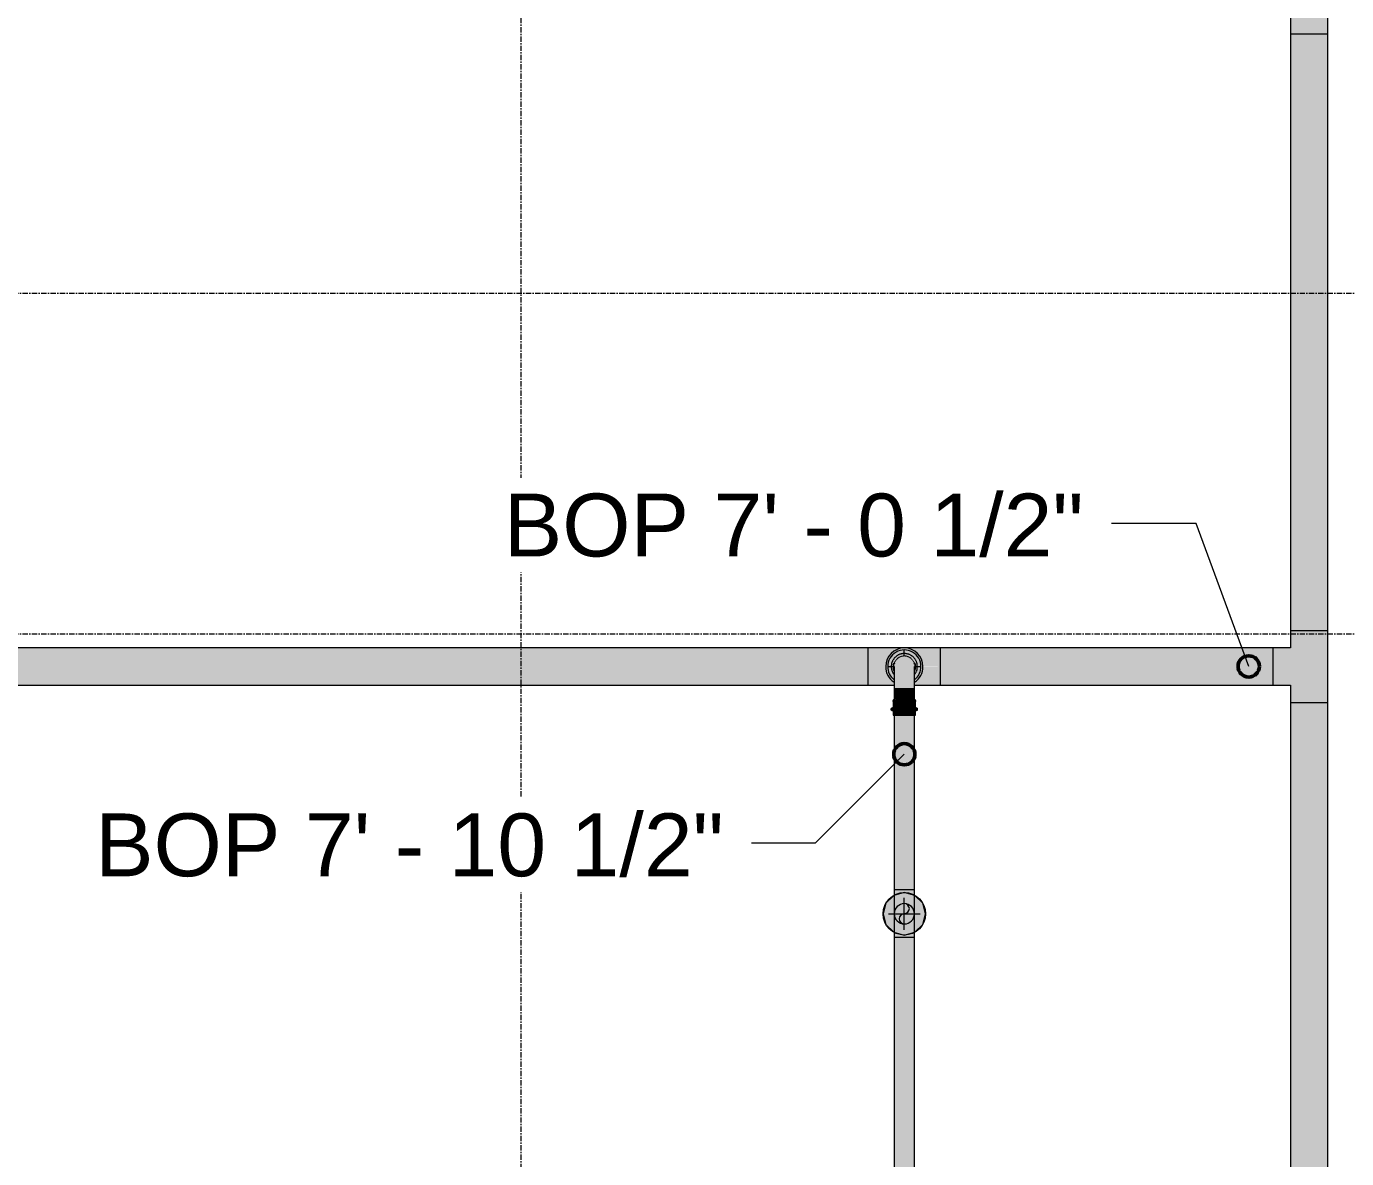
# Model space of a CAD drawing. Header units: inches. Extents: x -3679 to 241, y -496 to 1784.
# Drawn here: x -2487.4 to -2363.5, y 690.7 to 797 of the extents above; entities that cross this region are included whole.
import ezdxf

# ---------------------------------------------------------------- set-up
doc = ezdxf.new("R2010")
doc.units = ezdxf.units.IN
doc.header["$MEASUREMENT"] = 0
doc.linetypes.add('Grid Line', pattern=[0.875, 0.5, -0.125, 0.125, -0.125])
for name, color, linetype, lineweight in [('A-ANNO-NOTE', 250, 'Continuous', 9), ('G-ANNO-DIMS', 251, 'Continuous', 9), ('P-PIPE', 1, 'Continuous', 9), ('P-PIPE-CNTR', 1, 'Continuous', 9), ('S-GRID', 8, 'Continuous', 9)]:
    doc.layers.add(name, color=color, linetype=linetype, lineweight=lineweight)
doc.styles.add('Arial_1', font='arial.ttf', dxfattribs={"height": 5.901198})

# ---------------------------------------------------------------- blocks, each defined once
blk = doc.blocks.new('Transition - Generic - Plumbing-CW-1110282-LOWER PARKING')
at = {"layer": 'P-PIPE'}
blk.add_hatch(color=256, dxfattribs=at).paths.add_polyline_path([(-2403.78, 736.94), (-2403.44, 736.94), (-2403.65, 737.72), (-2404.22, 738.3), (-2405.01, 738.5), (-2405.78, 738.3), (-2406.35, 737.72), (-2406.56, 736.94), (-2406.22, 736.94), (-2406.16, 737.29), (-2406.05, 737.58), (-2405.85, 737.8), (-2405.47, 738.07), (-2405, 738.08), (-2405, 738.17), (-2404.71, 738.13), (-2404.53, 738.07), (-2404.1, 737.76), (-2403.94, 737.53), (-2403.82, 737.24), (-2403.78, 736.94)], flags=0)
h = blk.add_hatch(color=256, dxfattribs=at)
h.paths.add_polyline_path([(-2405.95, 735.76), (-2405.95, 736.19), (-2406.06, 736.35), (-2406.18, 736.65), (-2406.22, 736.94), (-2406.56, 736.94), (-2406.35, 736.16), (-2405.95, 735.76)], flags=0)
h.paths.add_polyline_path([(-2404.05, 735.76), (-2403.65, 736.16), (-2403.44, 736.94), (-2403.78, 736.94), (-2403.85, 736.55), (-2403.95, 736.31), (-2404.05, 736.19), (-2404.05, 735.76)], flags=0)
for start_param, end_param in [(6.283183, 9.424776), (3.141591, 4.033626), (5.391151, 6.283183)]:
    blk.add_ellipse((-2405, 736.94), major_axis=(1.56, 0), ratio=1, start_param=start_param, end_param=end_param, dxfattribs=at)
blk = doc.blocks.new('Victaulic-VicPress316-Elbow 90-45deg Style P568_P571 - Standard-1195946-LOWER PARKING')
at = {"layer": 'P-PIPE'}
for points in [[(-2405.95, 736.19), (-2405.95, 736.51), (-2406.01, 736.61), (-2406.02, 736.73), (-2406.02, 737.09), (-2405.98, 737.32), (-2405.89, 737.47), (-2405.62, 737.8), (-2405.4, 737.91), (-2405.17, 737.97), (-2405, 738), (-2405.01, 738.08), (-2405.47, 738.07), (-2405.89, 737.77), (-2406.06, 737.53), (-2406.17, 737.27), (-2406.22, 736.94), (-2406.17, 736.61), (-2406.05, 736.31), (-2405.98, 736.22)], [(-2405.95, 736.51), (-2405.94, 737.11), (-2405.87, 737.32), (-2405.78, 737.47), (-2405.67, 737.6), (-2405.54, 737.71), (-2405.4, 737.8), (-2405.25, 737.85), (-2405.17, 737.88), (-2405, 737.89), (-2405.01, 738), (-2405.28, 737.95), (-2405.51, 737.86), (-2405.63, 737.79), (-2405.89, 737.47), (-2405.93, 737.41), (-2406.01, 737.27), (-2406.02, 737.09), (-2406.03, 737.01), (-2406.01, 736.61), (-2405.95, 736.51)], [(-2405, 734.92), (-2405.01, 737.89), (-2405.17, 737.88), (-2405.32, 737.83), (-2405.49, 737.75), (-2405.61, 737.67), (-2405.73, 737.55), (-2405.82, 737.42), (-2405.91, 737.19), (-2405.94, 737.09), (-2405.95, 736.79), (-2405.94, 734.92), (-2405.01, 734.92)], [(-2404.05, 736.19), (-2403.94, 736.35), (-2403.83, 736.61), (-2403.78, 736.94), (-2403.83, 737.27), (-2403.95, 737.58), (-2404.15, 737.8), (-2404.53, 738.07), (-2404.76, 738.14), (-2405, 738.17), (-2405, 738), (-2404.71, 737.95), (-2404.58, 737.9), (-2404.36, 737.77), (-2404.11, 737.47), (-2404.05, 737.37), (-2403.99, 737.27), (-2403.98, 737.09), (-2403.98, 736.79), (-2404.02, 736.57), (-2404.05, 736.51), (-2404.05, 736.19)], [(-2404.05, 736.51), (-2403.99, 736.61), (-2403.99, 736.71), (-2403.97, 736.87), (-2403.99, 737.27), (-2404.08, 737.42), (-2404.39, 737.8), (-2404.64, 737.93), (-2404.82, 737.98), (-2405, 737.99), (-2405, 737.89), (-2404.77, 737.86), (-2404.61, 737.8), (-2404.51, 737.75), (-2404.35, 737.62), (-2404.27, 737.55), (-2404.14, 737.35), (-2404.09, 737.19), (-2404.06, 737.09), (-2404.05, 736.78), (-2404.05, 736.53)], [(-2404.84, 734.92), (-2404.05, 734.92), (-2404.06, 737.11), (-2404.11, 737.27), (-2404.18, 737.42), (-2404.27, 737.55), (-2404.43, 737.7), (-2404.54, 737.77), (-2404.68, 737.83), (-2404.84, 737.88), (-2405, 737.88), (-2405, 734.92)], [(-2405.25, 733.83), (-2405.2, 733.84), (-2405, 733.87), (-2405.01, 734.92), (-2405.95, 734.92), (-2405.95, 733.84), (-2405.89, 733.87), (-2405.81, 733.84), (-2405.73, 733.84), (-2405.65, 733.85), (-2405.54, 733.87), (-2405.44, 733.85), (-2405.25, 733.83)], [(-2404.18, 733.84), (-2404.17, 733.84), (-2404.1, 733.87), (-2404.05, 733.84), (-2404.06, 734.92), (-2405, 734.92), (-2405, 733.87), (-2404.68, 733.84), (-2404.38, 733.86), (-2404.27, 733.85), (-2404.18, 733.84)], [(-2405, 733.65), (-2405.01, 733.87), (-2405.28, 733.84), (-2405.61, 733.86), (-2405.73, 733.84), (-2405.85, 733.84), (-2405.91, 733.87), (-2406.01, 733.81), (-2406.03, 733.77), (-2406.01, 733.65), (-2405.01, 733.65)], [(-2405, 733.09), (-2405.01, 733.65), (-2406.01, 733.65), (-2406.01, 733.09), (-2405.01, 733.09)], [(-2405, 733.65), (-2403.99, 733.65), (-2403.99, 733.65), (-2403.97, 733.77), (-2404.02, 733.83), (-2404.11, 733.87), (-2404.18, 733.84), (-2404.46, 733.87), (-2404.54, 733.85), (-2404.79, 733.85), (-2405, 733.87), (-2405, 733.77)], [(-2405, 733.09), (-2403.99, 733.09), (-2403.99, 733.65), (-2405, 733.65), (-2405, 733.09)], [(-2405, 732.76), (-2405.01, 733.09), (-2406.01, 733.09), (-2406.22, 732.93), (-2406.16, 732.82), (-2406.01, 732.76), (-2405.01, 732.76)], [(-2405, 732.39), (-2405.01, 732.76), (-2406.01, 732.76), (-2406.01, 732.39), (-2405.01, 732.39)], [(-2405, 732.76), (-2403.95, 732.78), (-2403.83, 732.82), (-2403.78, 732.93), (-2403.83, 732.98), (-2403.99, 733.09), (-2405, 733.09), (-2405, 732.85)], [(-2405, 732.39), (-2403.99, 732.39), (-2403.99, 732.76), (-2405, 732.76)]]:
    blk.add_hatch(color=256, dxfattribs=at).paths.add_polyline_path(points, flags=0)
for p, q in [((-2406.06, 736.94), (-2406.06, 736.94)), ((-2406.06, 736.94), (-2406.06, 736.94)), ((-2405.95, 736.94), (-2405.95, 736.94)), ((-2404.05, 736.94), (-2404.05, 736.94)), ((-2403.94, 736.94), (-2403.94, 736.94)), ((-2403.94, 736.94), (-2403.94, 736.94)), ((-2405.95, 734.92), (-2405.95, 733.82)), ((-2404.05, 733.82), (-2404.05, 734.92)), ((-2406.06, 733.65), (-2406.06, 733.09)), ((-2403.94, 733.09), (-2403.94, 733.65)), ((-2406.06, 732.76), (-2406.06, 732.39)), ((-2403.94, 732.39), (-2403.94, 732.76))]:
    blk.add_line(p, q, dxfattribs=at)
at = {"layer": 'P-PIPE', "flags": 128}
for points in [[(-2405, 738.17), (-2405.05, 738.16), (-2405.1, 738.16), (-2405.15, 738.16), (-2405.19, 738.15), (-2405.24, 738.14), (-2405.29, 738.13), (-2405.34, 738.12), (-2405.38, 738.1), (-2405.43, 738.09), (-2405.48, 738.07), (-2405.52, 738.05), (-2405.57, 738.03), (-2405.61, 738), (-2405.65, 737.98), (-2405.69, 737.95), (-2405.73, 737.92), (-2405.77, 737.89), (-2405.81, 737.86), (-2405.84, 737.83), (-2405.88, 737.79), (-2405.91, 737.76), (-2405.94, 737.72), (-2405.97, 737.68), (-2406, 737.64), (-2406.03, 737.6), (-2406.06, 737.56), (-2406.08, 737.52), (-2406.1, 737.48), (-2406.12, 737.43), (-2406.14, 737.39), (-2406.16, 737.34), (-2406.17, 737.29), (-2406.19, 737.25), (-2406.2, 737.2), (-2406.21, 737.15), (-2406.21, 737.1), (-2406.22, 737.05), (-2406.22, 737), (-2406.22, 736.96), (-2406.22, 736.91), (-2406.22, 736.86), (-2406.22, 736.81), (-2406.21, 736.76), (-2406.2, 736.71), (-2406.19, 736.66), (-2406.18, 736.62), (-2406.17, 736.57), (-2406.15, 736.52), (-2406.13, 736.48), (-2406.11, 736.43), (-2406.09, 736.39), (-2406.07, 736.35), (-2406.04, 736.3), (-2406.02, 736.26), (-2405.99, 736.22), (-2405.96, 736.18)], [(-2404.05, 736.17), (-2404.03, 736.2), (-2404, 736.24), (-2403.97, 736.28), (-2403.94, 736.32), (-2403.92, 736.37), (-2403.9, 736.41), (-2403.88, 736.45), (-2403.86, 736.5), (-2403.84, 736.54), (-2403.83, 736.59), (-2403.81, 736.64), (-2403.8, 736.69), (-2403.79, 736.73), (-2403.79, 736.78), (-2403.78, 736.83), (-2403.78, 736.88), (-2403.78, 736.93), (-2403.78, 736.98), (-2403.78, 737.03), (-2403.78, 737.08), (-2403.79, 737.12), (-2403.8, 737.17), (-2403.81, 737.22), (-2403.82, 737.27), (-2403.83, 737.31), (-2403.85, 737.36), (-2403.87, 737.41), (-2403.89, 737.45), (-2403.91, 737.5), (-2403.93, 737.54), (-2403.96, 737.58), (-2403.98, 737.62), (-2404.01, 737.66), (-2404.04, 737.7), (-2404.07, 737.74), (-2404.1, 737.78), (-2404.14, 737.81), (-2404.17, 737.84), (-2404.21, 737.88), (-2404.25, 737.91), (-2404.29, 737.94), (-2404.33, 737.96), (-2404.37, 737.99), (-2404.41, 738.01), (-2404.46, 738.04), (-2404.5, 738.06), (-2404.54, 738.08), (-2404.59, 738.09), (-2404.64, 738.11), (-2404.68, 738.12), (-2404.73, 738.14), (-2404.78, 738.15), (-2404.83, 738.15), (-2404.88, 738.16), (-2404.92, 738.16), (-2404.97, 738.17), (-2405, 738.17)], [(-2406.06, 736.94), (-2406.06, 736.9), (-2406.06, 736.86), (-2406.05, 736.81), (-2406.05, 736.77), (-2406.04, 736.73), (-2406.03, 736.69), (-2406.02, 736.65), (-2406.01, 736.61), (-2405.99, 736.57), (-2405.98, 736.53), (-2405.96, 736.49), (-2405.95, 736.47)], [(-2405.95, 736.94), (-2405.95, 736.94), (-2405.95, 736.93), (-2405.95, 736.93), (-2405.95, 736.91), (-2405.95, 736.9), (-2405.95, 736.88), (-2405.95, 736.86), (-2405.95, 736.84), (-2405.95, 736.81), (-2405.95, 736.78), (-2405.95, 736.75), (-2405.95, 736.71), (-2405.95, 736.67), (-2405.95, 736.63), (-2405.95, 736.59), (-2405.95, 736.54), (-2405.95, 736.49), (-2405.95, 736.44), (-2405.95, 736.38), (-2405.95, 736.33), (-2405.95, 736.27), (-2405.95, 736.21), (-2405.95, 736.14), (-2405.95, 736.08), (-2405.95, 736.01), (-2405.95, 735.94), (-2405.95, 735.87), (-2405.95, 735.8), (-2405.95, 735.73), (-2405.95, 735.65), (-2405.95, 735.58), (-2405.95, 735.5), (-2405.95, 735.42), (-2405.95, 735.35), (-2405.95, 735.27), (-2405.95, 735.19), (-2405.95, 735.11), (-2405.95, 735.03), (-2405.95, 734.95), (-2405.95, 734.92)], [(-2404.05, 736.48), (-2404.03, 736.52), (-2404.01, 736.56), (-2404, 736.6), (-2403.99, 736.64), (-2403.97, 736.68), (-2403.96, 736.72), (-2403.96, 736.76), (-2403.95, 736.8), (-2403.95, 736.85), (-2403.94, 736.89), (-2403.94, 736.93), (-2403.94, 736.94)], [(-2404.05, 734.92), (-2404.05, 735), (-2404.05, 735.08), (-2404.05, 735.16), (-2404.05, 735.24), (-2404.05, 735.32), (-2404.05, 735.4), (-2404.05, 735.48), (-2404.05, 735.56), (-2404.05, 735.63), (-2404.05, 735.71), (-2404.05, 735.78), (-2404.05, 735.85), (-2404.05, 735.93), (-2404.05, 735.99), (-2404.05, 736.06), (-2404.05, 736.13), (-2404.05, 736.19), (-2404.05, 736.25), (-2404.05, 736.31), (-2404.05, 736.37), (-2404.05, 736.42), (-2404.05, 736.48), (-2404.05, 736.53), (-2404.05, 736.58), (-2404.05, 736.62), (-2404.05, 736.66), (-2404.05, 736.7), (-2404.05, 736.74), (-2404.05, 736.77), (-2404.05, 736.8), (-2404.05, 736.83), (-2404.05, 736.86), (-2404.05, 736.88), (-2404.05, 736.9), (-2404.05, 736.91), (-2404.05, 736.92), (-2404.05, 736.93), (-2404.05, 736.94), (-2404.05, 736.94), (-2404.05, 736.94)], [(-2406.06, 733.65), (-2406.06, 733.66), (-2406.06, 733.67), (-2406.06, 733.68), (-2406.06, 733.69), (-2406.05, 733.7), (-2406.05, 733.71), (-2406.05, 733.73), (-2406.05, 733.74), (-2406.04, 733.75), (-2406.04, 733.76), (-2406.03, 733.77), (-2406.03, 733.78), (-2406.02, 733.79), (-2406.02, 733.79), (-2406.01, 733.8), (-2406.01, 733.81), (-2406, 733.82), (-2405.99, 733.83), (-2405.98, 733.84), (-2405.98, 733.85), (-2405.97, 733.85), (-2405.96, 733.86), (-2405.95, 733.87), (-2405.95, 733.87)], [(-2404.05, 733.87), (-2404.04, 733.86), (-2404.03, 733.85), (-2404.03, 733.85), (-2404.02, 733.84), (-2404.01, 733.83), (-2404, 733.82), (-2404, 733.81), (-2403.99, 733.81), (-2403.98, 733.8), (-2403.98, 733.79), (-2403.97, 733.78), (-2403.97, 733.77), (-2403.96, 733.76), (-2403.96, 733.75), (-2403.96, 733.74), (-2403.95, 733.73), (-2403.95, 733.72), (-2403.95, 733.71), (-2403.94, 733.7), (-2403.94, 733.68), (-2403.94, 733.67), (-2403.94, 733.66), (-2403.94, 733.65), (-2403.94, 733.65)], [(-2406.06, 732.76), (-2406.07, 732.76), (-2406.07, 732.76), (-2406.08, 732.77), (-2406.09, 732.77), (-2406.09, 732.77), (-2406.1, 732.77), (-2406.1, 732.77), (-2406.11, 732.77), (-2406.12, 732.77), (-2406.12, 732.78), (-2406.13, 732.78), (-2406.14, 732.78), (-2406.14, 732.79), (-2406.15, 732.79), (-2406.15, 732.79), (-2406.16, 732.8), (-2406.16, 732.8), (-2406.17, 732.81), (-2406.17, 732.81), (-2406.18, 732.81), (-2406.18, 732.82), (-2406.19, 732.82), (-2406.19, 732.83), (-2406.19, 732.83), (-2406.2, 732.84), (-2406.2, 732.85), (-2406.2, 732.85), (-2406.21, 732.86), (-2406.21, 732.86), (-2406.21, 732.87), (-2406.21, 732.88), (-2406.22, 732.88), (-2406.22, 732.89), (-2406.22, 732.89), (-2406.22, 732.9), (-2406.22, 732.91), (-2406.22, 732.91), (-2406.22, 732.92), (-2406.22, 732.93), (-2406.22, 732.93), (-2406.22, 732.94), (-2406.22, 732.95), (-2406.22, 732.95), (-2406.22, 732.96), (-2406.22, 732.97), (-2406.22, 732.97), (-2406.22, 732.98), (-2406.21, 732.99), (-2406.21, 732.99), (-2406.21, 733), (-2406.21, 733), (-2406.2, 733.01), (-2406.2, 733.01), (-2406.2, 733.02), (-2406.19, 733.03), (-2406.19, 733.03), (-2406.18, 733.04), (-2406.18, 733.04), (-2406.17, 733.05), (-2406.17, 733.05), (-2406.17, 733.05), (-2406.16, 733.06), (-2406.15, 733.06), (-2406.15, 733.07), (-2406.14, 733.07), (-2406.14, 733.07), (-2406.13, 733.08), (-2406.13, 733.08), (-2406.12, 733.08), (-2406.11, 733.08), (-2406.11, 733.09), (-2406.1, 733.09), (-2406.1, 733.09), (-2406.09, 733.09), (-2406.08, 733.09), (-2406.08, 733.09), (-2406.07, 733.09), (-2406.06, 733.09), (-2406.06, 733.09)], [(-2405, 733.09), (-2405.04, 733.09), (-2405.08, 733.09), (-2405.13, 733.09), (-2405.17, 733.09), (-2405.21, 733.09), (-2405.25, 733.09), (-2405.29, 733.09), (-2405.33, 733.09), (-2405.37, 733.09), (-2405.41, 733.09), (-2405.45, 733.09), (-2405.49, 733.09), (-2405.53, 733.09), (-2405.56, 733.09), (-2405.6, 733.09), (-2405.63, 733.09), (-2405.67, 733.09), (-2405.7, 733.09), (-2405.73, 733.09), (-2405.76, 733.09), (-2405.79, 733.09), (-2405.82, 733.09), (-2405.84, 733.09), (-2405.87, 733.09), (-2405.89, 733.09), (-2405.91, 733.09), (-2405.93, 733.09), (-2405.95, 733.09), (-2405.97, 733.09), (-2405.99, 733.09), (-2406, 733.09), (-2406.01, 733.09), (-2406.03, 733.09), (-2406.04, 733.09), (-2406.04, 733.09), (-2406.05, 733.09), (-2406.05, 733.09), (-2406.06, 733.09), (-2406.06, 733.09), (-2406.06, 733.09)], [(-2406.06, 733.09), (-2406.06, 733.09), (-2406.06, 733.09), (-2406.05, 733.09), (-2406.05, 733.09), (-2406.04, 733.09), (-2406.03, 733.09), (-2406.02, 733.09), (-2406.01, 733.09)], [(-2406, 732.76), (-2406.01, 732.76), (-2406.03, 732.76), (-2406.04, 732.76), (-2406.04, 732.76), (-2406.05, 732.76), (-2406.05, 732.76), (-2406.06, 732.76), (-2406.06, 732.76), (-2406.06, 732.76)], [(-2406.06, 732.76), (-2406.06, 732.76), (-2406.06, 732.76), (-2406.05, 732.76), (-2406.05, 732.76), (-2406.04, 732.76), (-2406.03, 732.76), (-2406.02, 732.76), (-2406.01, 732.76), (-2405.99, 732.76), (-2405.98, 732.76), (-2405.96, 732.76), (-2405.94, 732.76), (-2405.92, 732.76), (-2405.9, 732.76), (-2405.87, 732.76), (-2405.85, 732.76), (-2405.82, 732.76), (-2405.8, 732.76), (-2405.77, 732.76), (-2405.74, 732.76), (-2405.71, 732.76), (-2405.67, 732.76), (-2405.64, 732.76), (-2405.61, 732.76), (-2405.57, 732.76), (-2405.54, 732.76), (-2405.5, 732.76), (-2405.46, 732.76), (-2405.42, 732.76), (-2405.38, 732.76), (-2405.34, 732.76), (-2405.3, 732.76), (-2405.26, 732.76), (-2405.22, 732.76), (-2405.18, 732.76), (-2405.14, 732.76), (-2405.1, 732.76), (-2405.05, 732.76), (-2405.01, 732.76), (-2405, 732.76)], [(-2403.94, 733.09), (-2403.94, 733.09), (-2403.94, 733.09), (-2403.95, 733.09), (-2403.95, 733.09), (-2403.96, 733.09), (-2403.97, 733.09), (-2403.98, 733.09), (-2403.99, 733.09), (-2404.01, 733.09), (-2404.02, 733.09), (-2404.04, 733.09), (-2404.06, 733.09), (-2404.08, 733.09), (-2404.1, 733.09), (-2404.13, 733.09), (-2404.15, 733.09), (-2404.18, 733.09), (-2404.2, 733.09), (-2404.23, 733.09), (-2404.26, 733.09), (-2404.29, 733.09), (-2404.33, 733.09), (-2404.36, 733.09), (-2404.39, 733.09), (-2404.43, 733.09), (-2404.46, 733.09), (-2404.5, 733.09), (-2404.54, 733.09), (-2404.58, 733.09), (-2404.62, 733.09), (-2404.66, 733.09), (-2404.7, 733.09), (-2404.74, 733.09), (-2404.78, 733.09), (-2404.82, 733.09), (-2404.86, 733.09), (-2404.9, 733.09), (-2404.95, 733.09), (-2404.99, 733.09), (-2405, 733.09)], [(-2405, 732.76), (-2404.96, 732.76), (-2404.92, 732.76), (-2404.87, 732.76), (-2404.83, 732.76), (-2404.79, 732.76), (-2404.75, 732.76), (-2404.71, 732.76), (-2404.67, 732.76), (-2404.63, 732.76), (-2404.59, 732.76), (-2404.55, 732.76), (-2404.51, 732.76), (-2404.47, 732.76), (-2404.44, 732.76), (-2404.4, 732.76), (-2404.37, 732.76), (-2404.33, 732.76), (-2404.3, 732.76), (-2404.27, 732.76), (-2404.24, 732.76), (-2404.21, 732.76), (-2404.18, 732.76), (-2404.16, 732.76), (-2404.13, 732.76), (-2404.11, 732.76), (-2404.09, 732.76), (-2404.07, 732.76), (-2404.05, 732.76), (-2404.03, 732.76), (-2404.01, 732.76), (-2404, 732.76), (-2403.99, 732.76), (-2403.97, 732.76), (-2403.96, 732.76), (-2403.96, 732.76), (-2403.95, 732.76), (-2403.95, 732.76), (-2403.94, 732.76), (-2403.94, 732.76), (-2403.94, 732.76)], [(-2404, 733.09), (-2403.99, 733.09), (-2403.97, 733.09), (-2403.96, 733.09), (-2403.96, 733.09), (-2403.95, 733.09), (-2403.95, 733.09), (-2403.94, 733.09), (-2403.94, 733.09), (-2403.94, 733.09)], [(-2403.94, 732.76), (-2403.94, 732.76), (-2403.94, 732.76), (-2403.95, 732.76), (-2403.95, 732.76), (-2403.96, 732.76), (-2403.97, 732.76), (-2403.98, 732.76), (-2403.99, 732.76)], [(-2403.94, 733.09), (-2403.93, 733.09), (-2403.93, 733.09), (-2403.92, 733.09), (-2403.91, 733.09), (-2403.91, 733.09), (-2403.9, 733.09), (-2403.9, 733.09), (-2403.89, 733.09), (-2403.88, 733.08), (-2403.88, 733.08), (-2403.87, 733.08), (-2403.87, 733.07), (-2403.86, 733.07), (-2403.85, 733.07), (-2403.85, 733.06), (-2403.84, 733.06), (-2403.84, 733.06), (-2403.83, 733.05), (-2403.83, 733.05), (-2403.82, 733.04), (-2403.82, 733.04), (-2403.81, 733.03), (-2403.81, 733.03), (-2403.81, 733.02), (-2403.8, 733.02), (-2403.8, 733.01), (-2403.8, 733.01), (-2403.79, 733), (-2403.79, 732.99), (-2403.79, 732.99), (-2403.79, 732.98), (-2403.78, 732.98), (-2403.78, 732.97), (-2403.78, 732.96), (-2403.78, 732.96), (-2403.78, 732.95), (-2403.78, 732.94), (-2403.78, 732.94), (-2403.78, 732.93), (-2403.78, 732.92), (-2403.78, 732.92), (-2403.78, 732.91), (-2403.78, 732.9), (-2403.78, 732.9), (-2403.78, 732.89), (-2403.78, 732.89), (-2403.78, 732.88), (-2403.79, 732.87), (-2403.79, 732.87), (-2403.79, 732.86), (-2403.79, 732.85), (-2403.8, 732.85), (-2403.8, 732.84), (-2403.8, 732.84), (-2403.81, 732.83), (-2403.81, 732.83), (-2403.82, 732.82), (-2403.82, 732.82), (-2403.83, 732.81), (-2403.83, 732.81), (-2403.83, 732.8), (-2403.84, 732.8), (-2403.85, 732.8), (-2403.85, 732.79), (-2403.86, 732.79), (-2403.86, 732.78), (-2403.87, 732.78), (-2403.87, 732.78), (-2403.88, 732.78), (-2403.89, 732.77), (-2403.89, 732.77), (-2403.9, 732.77), (-2403.9, 732.77), (-2403.91, 732.77), (-2403.92, 732.77), (-2403.92, 732.77), (-2403.93, 732.76), (-2403.94, 732.76), (-2403.94, 732.76)]]:
    blk.add_lwpolyline(points, dxfattribs=at)
at = {"layer": 'P-PIPE'}
for centre, major_axis, ratio, start_param, end_param in [((-2405, 736.94), (1.06, 0), 1, 2.827433, 3.455752), ((-2405, 736.94), (0.95, 0), 1, 2.827433, 2.853067), ((-2405, 736.94), (0.95, 0), 1, 0.288522, 0.314159), ((-2405, 736.94), (1.06, 0), 1, 5.969026, 6.597345), ((-2405, 733.87), (0.95, 0), 0.000813, 4.057221, 4.106915), ((-2405, 733.87), (0.95, 0), 0.000813, 4.704311, 4.712389), ((-2405, 733.87), (0.95, 0), 0.000813, 5.317863, 5.367557), ((-2405, 733.09), (1.06, 0), 0.000813, 2.827433, 4.712389), ((-2405, 732.76), (1.06, 0), 0.000813, 2.827433, 4.712389), ((-2405, 732.39), (1.06, 0), 0.000813, 2.827433, 4.712389), ((-2405, 733.09), (1.06, 0), 0.000813, 4.712389, 6.597345), ((-2405, 732.76), (1.06, 0), 0.000813, 4.712389, 6.597345), ((-2405, 732.39), (1.06, 0), 0.000813, 4.712389, 6.597345)]:
    blk.add_ellipse(centre, major_axis=major_axis, ratio=ratio, start_param=start_param, end_param=end_param, dxfattribs=at)

msp = doc.modelspace()

# ---------------------------------------------------------------- hatches: boundary and pattern name
at = {"layer": 'A-ANNO-NOTE'}
msp.add_hatch(color=256, dxfattribs=at).paths.add_polyline_path([(-2405, 711.73), (-2404, 712), (-2403.27, 712.73), (-2403, 713.73), (-2403.27, 714.73), (-2404, 715.46), (-2405, 715.73), (-2406, 715.46), (-2406.73, 714.73), (-2407, 713.73), (-2406.73, 712.73), (-2406, 712)], flags=0)
h = msp.add_hatch(color=256, dxfattribs=at)
edge = h.paths.add_edge_path(flags=0)
edge.add_arc((-2405, 713.73), 2, 0, 360)
at = {"layer": 'P-PIPE'}
h = msp.add_hatch(color=256, dxfattribs=at)
h.paths.add_polyline_path([(-2365.75, 796.36), (-2365.24, 796.36), (-2365.24, 803.13), (-2365.47, 803.13)], flags=0)
h.paths.add_polyline_path([(-2365.75, 796.36), (-2365.47, 803.13), (-2365.75, 803.13)], flags=0)
h.paths.add_polyline_path([(-2368.04, 796.36), (-2368.04, 796.36), (-2367.87, 798.61)], flags=0)
h.paths.add_polyline_path([(-2366.99, 796.36), (-2365.75, 796.36), (-2365.75, 803.13), (-2368.74, 803.13), (-2368.74, 801.49), (-2368.04, 800.8), (-2366.99, 799.74), (-2368.74, 797.99), (-2368.74, 796.36), (-2366.99, 796.36)], flags=0)
h = msp.add_hatch(color=256, dxfattribs=at)
h.paths.add_polyline_path([(-2367.44, 796.36), (-2367.44, 796.36), (-2367.44, 794.06)], flags=0)
h.paths.add_polyline_path([(-2366.99, 740.33), (-2366.99, 740.33), (-2366.99, 796.36), (-2368.74, 796.36), (-2368.74, 740.33), (-2367.28, 740.33)], flags=0)
for points in [[(-2366.99, 740.33), (-2365.24, 740.33), (-2365.24, 796.36), (-2366.99, 796.36), (-2366.99, 741.06)], [(-2540.61, 736.95), (-2408.38, 736.95), (-2408.39, 738.7), (-2540.61, 738.7), (-2540.61, 737.61), (-2540.61, 736.97)], [(-2405.95, 735.49), (-2405.95, 735.76), (-2406.35, 736.16), (-2406.56, 736.94), (-2406.35, 737.72), (-2405.78, 738.3), (-2405, 738.51), (-2404.22, 738.3), (-2403.65, 737.72), (-2403.44, 736.94), (-2403.65, 736.16), (-2404.05, 735.76), (-2404.05, 735.49), (-2403.76, 735.71), (-2403.48, 736.07), (-2403.31, 736.49), (-2403.25, 736.94), (-2403.31, 737.4), (-2403.48, 737.82), (-2403.76, 738.18), (-2404.13, 738.46), (-2404.55, 738.63), (-2405.01, 738.69), (-2405.45, 738.63), (-2405.88, 738.46), (-2406.26, 738.15), (-2406.52, 737.82), (-2406.69, 737.4), (-2406.75, 736.94), (-2406.69, 736.49), (-2406.52, 736.07), (-2406.24, 735.71), (-2406.02, 735.54)], [(-2370.38, 736.95), (-2370.38, 738.7), (-2401.61, 738.7), (-2401.61, 737.61), (-2401.61, 736.95), (-2375.54, 736.95)], [(-2368.74, 735.2), (-2367.86, 736.08), (-2366.99, 736.95), (-2368.74, 738.7), (-2370.38, 738.7), (-2370.38, 737.79), (-2370.38, 735.2)], [(-2539.73, 735.2), (-2408.39, 735.2), (-2408.38, 736.28), (-2408.38, 736.95), (-2540.61, 736.95), (-2540.61, 735.2)], [(-2405.95, 715.97), (-2405.82, 715.98), (-2405.82, 715.98), (-2405, 715.98), (-2405.01, 732.39), (-2405.95, 732.39), (-2405.95, 715.98)], [(-2404.05, 715.97), (-2404.05, 732.39), (-2405, 732.39), (-2405, 715.98), (-2404.05, 715.97)], [(-2366.99, 650.1), (-2366.99, 733.56), (-2368.74, 733.56), (-2368.74, 650.11), (-2367.12, 650.1)], [(-2366.99, 650.1), (-2365.24, 650.11), (-2365.24, 733.56), (-2366.99, 733.56), (-2366.99, 656.26)], [(-2404.25, 715.98), (-2405, 715.98), (-2404.33, 715.98)], [(-2405, 712.78), (-2404.75, 712.81), (-2404.53, 712.91), (-2404.33, 713.06), (-2404.18, 713.26), (-2404.08, 713.48), (-2404.05, 713.73), (-2404.08, 713.98), (-2404.18, 714.21), (-2404.33, 714.4), (-2404.53, 714.55), (-2404.75, 714.65), (-2405, 714.68), (-2405.25, 714.65), (-2405.48, 714.55), (-2405.67, 714.4), (-2405.82, 714.21), (-2405.92, 713.98), (-2405.95, 713.73), (-2405.92, 713.48), (-2405.82, 713.26), (-2405.67, 713.06), (-2405.48, 712.91), (-2405.25, 712.81)], [(-2405.95, 634.03), (-2405.48, 634.03), (-2405, 634.03), (-2405, 711.49), (-2405.95, 711.49), (-2405.95, 634.03)]]:
    msp.add_hatch(color=256, dxfattribs=at).paths.add_polyline_path(points, flags=0)
h = msp.add_hatch(color=256, dxfattribs=at)
h.paths.add_polyline_path([(-2365.3, 733.56), (-2365.24, 733.56), (-2365.24, 740.33), (-2365.3, 740.33)], flags=0)
h.paths.add_polyline_path([(-2365.75, 733.56), (-2365.3, 733.56), (-2365.3, 740.33), (-2365.48, 740.33)], flags=0)
h.paths.add_polyline_path([(-2365.75, 733.56), (-2365.48, 740.33), (-2365.75, 740.33)], flags=0)
h.paths.add_polyline_path([(-2368.05, 733.56), (-2368.05, 733.56), (-2367.88, 735.82)], flags=0)
h.paths.add_polyline_path([(-2366.99, 733.56), (-2365.75, 733.56), (-2365.75, 740.33), (-2368.74, 740.33), (-2368.74, 738.7), (-2366.99, 736.95), (-2368.74, 735.2), (-2368.74, 733.56), (-2366.99, 733.56)], flags=0)
h = msp.add_hatch(color=256, dxfattribs=at)
h.paths.add_polyline_path([(-2405, 738.7), (-2408.39, 738.7), (-2408.38, 737.61), (-2408.38, 736.95), (-2406.75, 736.95), (-2406.69, 737.4), (-2406.52, 737.82), (-2406.47, 737.88), (-2406.37, 738.04), (-2406.07, 738.33), (-2405.86, 738.47), (-2405.58, 738.6), (-2405.29, 738.67), (-2405.01, 738.7)], flags=0)
h.paths.add_polyline_path([(-2403.12, 736.95), (-2401.61, 736.95), (-2401.61, 738.7), (-2404.97, 738.69), (-2404.71, 738.67), (-2404.42, 738.6), (-2404.13, 738.46), (-2403.87, 738.28), (-2403.63, 738.04), (-2403.43, 737.73), (-2403.3, 737.36), (-2403.25, 736.95)], flags=0)
h = msp.add_hatch(color=256, dxfattribs=at)
h.paths.add_polyline_path([(-2405.95, 735.2), (-2405.95, 735.48), (-2406.13, 735.61), (-2406.37, 735.85), (-2406.57, 736.16), (-2406.7, 736.53), (-2406.75, 736.95), (-2408.38, 736.95), (-2408.39, 735.2)], flags=0)
h.paths.add_polyline_path([(-2404.05, 735.2), (-2401.61, 735.21), (-2401.61, 736.31), (-2401.61, 736.95), (-2403.25, 736.93), (-2403.31, 736.49), (-2403.48, 736.07), (-2403.76, 735.71), (-2404.05, 735.48), (-2404.05, 735.22)], flags=0)
h.paths.add_polyline_path([(-2408.38, 735.57), (-2408.38, 735.57), (-2406.75, 735.49)], flags=0)
h = msp.add_hatch(color=256, dxfattribs=at)
h.paths.add_polyline_path([(-2370.38, 735.2), (-2370.38, 736.1), (-2370.38, 736.95), (-2401.61, 736.95), (-2401.61, 735.2), (-2375.54, 735.2)], flags=0)
h.paths.add_polyline_path([(-2401.61, 735.57), (-2401.61, 735.57), (-2400.8, 735.61)], flags=0)
h = msp.add_hatch(color=256, dxfattribs=at)
h.paths.add_polyline_path([(-2405.95, 711.49), (-2405.48, 711.49), (-2405, 711.49), (-2405.01, 712.78), (-2405.25, 712.81), (-2405.48, 712.91), (-2405.67, 713.06), (-2405.84, 713.3), (-2405.88, 713.37), (-2405.93, 713.55), (-2405.95, 713.73), (-2405.95, 713.06)], flags=0)
h.paths.add_polyline_path([(-2405.95, 713.73), (-2405.92, 713.98), (-2405.79, 714.26), (-2405.65, 714.42), (-2405.46, 714.56), (-2405.24, 714.65), (-2405, 714.68), (-2405, 715.98), (-2405.95, 715.97), (-2405.95, 713.9)], flags=0)
h = msp.add_hatch(color=256, dxfattribs=at)
h.paths.add_polyline_path([(-2404.05, 711.49), (-2404.05, 713.72), (-2404.08, 713.48), (-2404.21, 713.2), (-2404.35, 713.04), (-2404.56, 712.89), (-2404.75, 712.81), (-2405, 712.78), (-2405, 711.49), (-2404.08, 711.49)], flags=0)
h.paths.add_polyline_path([(-2404.75, 711.49), (-2404.75, 711.49), (-2404.75, 711.49)], flags=0)
h.paths.add_polyline_path([(-2404.05, 713.73), (-2404.05, 715.97), (-2404.52, 715.98), (-2405, 715.98), (-2404.99, 714.68), (-2404.75, 714.65), (-2404.52, 714.55), (-2404.33, 714.4), (-2404.16, 714.16), (-2404.12, 714.09), (-2404.07, 713.91), (-2404.05, 713.74)], flags=0)
h = msp.add_hatch(color=256, dxfattribs=at)
h.paths.add_polyline_path([(-2405, 712.78), (-2404.75, 712.81), (-2404.52, 712.91), (-2404.33, 713.06), (-2404.18, 713.26), (-2404.08, 713.49), (-2404.05, 713.74), (-2404.08, 713.98), (-2404.18, 714.21), (-2404.33, 714.4), (-2404.53, 714.56), (-2404.76, 714.65), (-2405.01, 714.68), (-2405.25, 714.65), (-2405.48, 714.55), (-2405.67, 714.4), (-2405.82, 714.2), (-2405.92, 713.97), (-2405.95, 713.72), (-2405.92, 713.48), (-2405.82, 713.25), (-2405.67, 713.06), (-2405.47, 712.91), (-2405.24, 712.81), (-2405.01, 712.78)], flags=0)
h.paths.add_polyline_path([(-2405, 712.78), (-2405.25, 712.82), (-2405.48, 712.91), (-2405.68, 713.06), (-2405.82, 713.26), (-2405.92, 713.48), (-2405.95, 713.73), (-2405.92, 713.98), (-2405.82, 714.21), (-2405.67, 714.4), (-2405.47, 714.55), (-2405.24, 714.65), (-2405, 714.68), (-2404.75, 714.65), (-2404.53, 714.55), (-2404.32, 714.4), (-2404.18, 714.21), (-2404.08, 713.97), (-2404.05, 713.73), (-2404.08, 713.48), (-2404.18, 713.26), (-2404.33, 713.06), (-2404.53, 712.91), (-2404.76, 712.81)], flags=0)
h = msp.add_hatch(color=256, dxfattribs=at)
h.paths.add_polyline_path([(-2404.33, 711.49), (-2404.33, 711.49), (-2404.33, 709.26)], flags=0)
h.paths.add_polyline_path([(-2404.05, 634.03), (-2404.05, 711.49), (-2404.53, 711.49), (-2405, 711.49), (-2405, 634.03), (-2404.07, 634.03)], flags=0)

# ---------------------------------------------------------------- linework, layer by layer
at = {"layer": 'A-ANNO-NOTE'}
for p, q in [((-2406, 715.46), (-2406.73, 714.73)), ((-2405, 715.73), (-2406, 715.46)), ((-2404, 715.46), (-2405, 715.73)), ((-2403.27, 714.73), (-2404, 715.46)), ((-2406.73, 714.73), (-2407, 713.73)), ((-2403, 713.73), (-2403.27, 714.73)), ((-2407, 713.73), (-2406.73, 712.73)), ((-2406.73, 712.73), (-2406, 712)), ((-2404, 712), (-2403.27, 712.73)), ((-2403.27, 712.73), (-2403, 713.73)), ((-2406, 712), (-2405, 711.73)), ((-2405, 711.73), (-2404, 712))]:
    msp.add_line(p, q, dxfattribs=at)
msp.add_circle((-2405, 713.73), 2, dxfattribs=at)
at = {"layer": 'G-ANNO-DIMS'}
for p, q in [((-2377.6, 750.38), (-2387.05, 750.38)), ((-2372.67, 736.95), (-2377.6, 750.38)), ((-2405, 728.71), (-2413.36, 720.35)), ((-2413.36, 720.35), (-2420.85, 720.35))]:
    msp.add_line(p, q, dxfattribs=at)
at = {"layer": 'G-ANNO-DIMS', "lineweight": 50}
for centre in [(-2372.67, 736.95), (-2405, 728.71)]:
    msp.add_circle(centre, 1, dxfattribs=at)
at = {"layer": 'P-PIPE'}
for p, q in [((-2365.24, 796.36), (-2365.24, 803.13)), ((-2368.74, 797.99), (-2368.74, 796.36)), ((-2368.74, 796.36), (-2368.74, 740.33)), ((-2365.24, 740.33), (-2365.24, 796.36)), ((-2368.74, 740.33), (-2368.74, 738.7)), ((-2365.24, 733.56), (-2365.24, 740.33)), ((-2408.39, 738.7), (-2540.61, 738.7)), ((-2401.61, 738.7), (-2408.39, 738.7)), ((-2370.38, 738.7), (-2401.61, 738.7)), ((-2368.74, 738.7), (-2370.38, 738.7)), ((-2406.75, 736.95), (-2406.75, 736.94)), ((-2403.25, 736.94), (-2403.25, 736.95)), ((-2540.61, 735.2), (-2408.39, 735.2)), ((-2408.39, 735.2), (-2405.95, 735.2)), ((-2404.05, 735.2), (-2401.61, 735.2)), ((-2401.61, 735.2), (-2370.38, 735.2)), ((-2370.38, 735.2), (-2368.74, 735.2)), ((-2368.74, 735.2), (-2368.74, 733.56)), ((-2405.95, 732.39), (-2405.95, 715.97)), ((-2404.05, 715.97), (-2404.05, 732.39)), ((-2368.74, 733.56), (-2368.74, 650.11)), ((-2365.24, 650.11), (-2365.24, 733.56)), ((-2405.95, 715.97), (-2405.95, 711.49)), ((-2404.05, 711.49), (-2404.05, 715.97)), ((-2405.95, 711.49), (-2405.95, 634.03)), ((-2404.05, 634.03), (-2404.05, 711.49))]:
    msp.add_line(p, q, dxfattribs=at)
for centre, radius, start, end in [((-2405, 713.73), 0.95, 0, 180), ((-2405, 714.21), 0.475, 270, 90), ((-2405, 713.73), 0.95, 180, 0), ((-2405, 713.26), 0.475, 90, 270)]:
    msp.add_arc(centre, radius, start, end, dxfattribs=at)
for centre, major_axis, ratio, start_param, end_param in [((-2366.99, 796.36), (1.75, 0), 0.000839, 3.146276, 3.274847), ((-2366.99, 796.36), (1.75, 0), 0.000839, 3.27482, 3.403392), ((-2366.99, 796.36), (1.75, 0), 0.000839, 3.408075, 3.536647), ((-2366.99, 796.36), (1.75, 0), 0.000839, 3.53662, 3.665191), ((-2366.99, 796.36), (1.75, 0), 0.000839, 3.669064, 3.926991), ((-2366.99, 796.36), (1.75, 0), 0.000839, 3.669874, 3.926239), ((-2366.99, 796.36), (1.75, 0), 0.000839, 3.931674, 4.188358), ((-2366.99, 796.36), (1.75, 0), 0.000839, 3.931186, 4.18879), ((-2366.99, 796.36), (1.75, 0), 0.000839, 4.193473, 4.450369), ((-2366.99, 796.36), (1.75, 0), 0.000839, 4.193198, 4.45059), ((-2366.99, 796.36), (1.75, 0), 0.000839, 4.455273, 4.712338), ((-2366.99, 796.36), (1.75, 0), 0.000839, 4.455168, 4.712389), ((-2366.99, 796.36), (1.75, 0), 0.000839, 4.717072, 4.974296), ((-2366.99, 796.36), (-1.75, 0), 0.000839, 1.575533, 1.832596), ((-2366.99, 796.36), (1.75, 0), 0.000839, 4.978871, 5.236266), ((-2366.99, 796.36), (1.75, 0), 0.000839, 4.979095, 5.235988), ((-2366.99, 796.36), (1.75, 0), 0.000839, 5.240671, 5.498279), ((-2366.99, 796.36), (1.75, 0), 0.000839, 5.241107, 5.497787), ((-2366.99, 796.36), (1.75, 0), 0.000839, 5.50247, 5.760404), ((-2366.99, 796.36), (1.75, 0), 0.000839, 5.503229, 5.759587), ((-2366.99, 796.36), (1.75, 0), 0.000839, 5.76427, 5.892841), ((-2366.99, 796.36), (1.75, 0), 0.000839, 5.892814, 6.021386), ((-2366.99, 796.36), (1.75, 0), 0.000839, 6.026069, 6.283185), ((-2366.99, 796.36), (1.75, 0), 0.000839, 6.154614, 6.283185), ((-2366.99, 740.33), (1.75, 0), 0.000839, 3.143676, 3.27354), ((-2366.99, 740.33), (1.75, 0), 0.000839, 3.273528, 3.403392), ((-2366.99, 740.33), (1.75, 0), 0.000839, 3.40481, 3.665191), ((-2366.99, 740.33), (1.75, 0), 0.000839, 3.405475, 3.664554), ((-2366.99, 740.33), (1.75, 0), 0.000839, 3.66691, 3.926991), ((-2366.99, 740.33), (1.75, 0), 0.000839, 3.667274, 3.926651), ((-2366.99, 740.33), (1.75, 0), 0.000839, 3.928855, 4.18879), ((-2366.99, 740.33), (1.75, 0), 0.000839, 3.929074, 4.188595), ((-2366.99, 740.33), (1.75, 0), 0.000839, 4.190749, 4.45059), ((-2366.99, 740.33), (1.75, 0), 0.000839, 4.190873, 4.45049), ((-2366.99, 740.33), (1.75, 0), 0.000839, 4.452625, 4.712389), ((-2366.99, 740.33), (1.75, 0), 0.000839, 4.452672, 4.712366), ((-2366.99, 740.33), (1.75, 0), 0.000839, 4.714496, 4.974188), ((-2366.99, 740.33), (1.75, 0), 0.000839, 4.714472, 4.974236), ((-2366.99, 740.33), (1.75, 0), 0.000839, 4.976372, 5.235988), ((-2366.99, 740.33), (1.75, 0), 0.000839, 4.976271, 5.236112), ((-2366.99, 740.33), (1.75, 0), 0.000839, 5.238071, 5.498007), ((-2366.99, 740.33), (1.75, 0), 0.000839, 5.238267, 5.497787), ((-2366.99, 740.33), (1.75, 0), 0.000839, 5.500211, 5.759587), ((-2366.99, 740.33), (1.75, 0), 0.000839, 5.49987, 5.759952), ((-2366.99, 740.33), (1.75, 0), 0.000839, 5.762311, 6.021386), ((-2366.99, 740.33), (1.75, 0), 0.000839, 5.761669, 6.022054), ((-2366.99, 740.33), (1.75, 0), 0.000839, 6.023469, 6.283185), ((-2366.99, 740.33), (1.75, 0), 0.000839, 6.153321, 6.283185), ((-2408.39, 736.95), (0, 1.75), 0.002087, 6.021386, 6.283185), ((-2408.39, 736.95), (0, 1.75), 0.002083, 6.022182, 6.282372), ((-2408.39, 736.95), (0, 1.75), 0.002087, 5.759587, 6.020834), ((-2408.39, 736.95), (0, 1.75), 0.002083, 5.759837, 6.020573), ((-2405, 736.94), (1.75, 0), 1, 0, 3.141591), ((-2401.61, 736.95), (0, 1.75), 0.002066, 6.021386, 6.283185), ((-2401.61, 736.95), (0, 1.75), 0.002083, 6.022182, 6.282372), ((-2401.61, 736.95), (0, 1.75), 0.002066, 5.759587, 6.020834), ((-2370.38, 736.95), (0, 1.75), 0.002066, 6.021386, 6.283185), ((-2370.38, 736.95), (0, 1.75), 0.002066, 5.759587, 6.020829), ((-2370.38, 736.95), (0, 1.75), 0.002083, 5.759832, 6.020547), ((-2408.39, 736.95), (0, 1.75), 0.002087, 5.710774, 5.758916), ((-2408.39, 736.95), (0, 1.75), 0.002083, 5.497921, 5.758773), ((-2408.39, 736.95), (0, 1.75), 0.002083, 5.236064, 5.496974), ((-2408.39, 736.95), (0, 1.75), 0.002083, 4.974228, 5.235175), ((-2408.39, 736.95), (0, 1.75), 0.002087, 4.712389, 4.973394), ((-2408.39, 736.95), (0, 1.75), 0.002083, 4.712398, 4.973375), ((-2401.61, 736.95), (0, 1.75), 0.002066, 5.497787, 5.758916), ((-2401.61, 736.95), (0, 1.75), 0.002066, 5.235988, 5.49706), ((-2401.61, 736.95), (0, 1.75), 0.002066, 4.974188, 5.235223), ((-2401.61, 736.95), (0, 1.75), 0.002066, 4.712389, 4.973394), ((-2370.38, 736.95), (0, 1.75), 0.002066, 5.497787, 5.758903), ((-2370.38, 736.95), (0, 1.75), 0.002083, 5.497916, 5.758747), ((-2370.38, 736.95), (0, 1.75), 0.002066, 4.712389, 5.497043), ((-2370.38, 736.95), (0, 1.75), 0.002083, 5.23606, 5.496948), ((-2370.38, 736.95), (0, 1.75), 0.002083, 4.974223, 5.235148), ((-2370.38, 736.95), (0, 1.75), 0.002083, 4.712393, 4.973349), ((-2408.39, 736.95), (0, 1.75), 0.002087, 4.45059, 4.711567), ((-2408.39, 736.95), (0, 1.75), 0.002083, 4.450571, 4.711576), ((-2408.39, 736.95), (0, 1.75), 0.002087, 4.318874, 4.449737), ((-2408.39, 736.95), (0, 1.75), 0.002083, 4.188742, 4.449777), ((-2405, 736.94), (1.75, 0), 1, 3.141593, 4.134615), ((-2405, 736.94), (1.75, 0), 1, 5.290163, 6.283184), ((-2401.61, 736.95), (0, 1.75), 0.002066, 4.45059, 4.711567), ((-2401.61, 736.95), (0, 1.75), 0.002066, 4.18879, 4.449737), ((-2370.38, 736.95), (0, 1.75), 0.002066, 4.45059, 4.711545), ((-2370.38, 736.95), (0, 1.75), 0.002083, 4.450565, 4.71155), ((-2370.38, 736.95), (0, 1.75), 0.002066, 4.18879, 4.449715), ((-2370.38, 736.95), (0, 1.75), 0.002083, 4.188734, 4.44975), ((-2408.39, 736.95), (0, 1.75), 0.002087, 3.141593, 3.401778), ((-2408.39, 736.95), (0, 1.75), 0.002083, 3.141593, 3.402579), ((-2408.39, 736.95), (0, 1.75), 0.002083, 3.926905, 4.187977), ((-2408.39, 736.95), (0, 1.75), 0.002083, 3.665048, 3.926178), ((-2408.39, 736.95), (0, 1.75), 0.002087, 3.403392, 3.664127), ((-2408.39, 736.95), (0, 1.75), 0.002083, 3.403131, 3.664378), ((-2401.61, 736.95), (0, 1.75), 0.002066, 3.926991, 4.1879), ((-2401.61, 736.95), (0, 1.75), 0.002066, 3.665191, 3.926044), ((-2401.61, 736.95), (0, 1.75), 0.002066, 3.403392, 3.664127), ((-2401.61, 736.95), (0, 1.75), 0.002066, 3.141593, 3.401778), ((-2401.61, 736.95), (0, 1.75), 0.002083, 3.141593, 3.402579), ((-2370.38, 736.95), (0, 1.75), 0.002066, 3.926991, 4.187878), ((-2370.38, 736.95), (0, 1.75), 0.002083, 3.926895, 4.187951), ((-2370.38, 736.95), (0, 1.75), 0.002066, 3.665191, 3.926022), ((-2370.38, 736.95), (0, 1.75), 0.002083, 3.665035, 3.926151), ((-2370.38, 736.95), (0, 1.75), 0.002066, 3.403392, 3.664106), ((-2370.38, 736.95), (0, 1.75), 0.002083, 3.403109, 3.664352), ((-2370.38, 736.95), (0, 1.75), 0.002066, 3.141593, 3.401765), ((-2370.38, 736.95), (0, 1.75), 0.002083, 3.141593, 3.402553), ((-2366.99, 733.56), (1.75, 0), 0.000839, 3.143676, 3.27354), ((-2366.99, 733.56), (1.75, 0), 0.000839, 3.273528, 3.403392), ((-2366.99, 733.56), (1.75, 0), 0.000839, 3.405475, 3.664554), ((-2366.99, 733.56), (1.75, 0), 0.000839, 3.40481, 3.665191), ((-2366.99, 733.56), (1.75, 0), 0.000839, 3.667274, 3.926651), ((-2366.99, 733.56), (1.75, 0), 0.000839, 3.66691, 3.926991), ((-2366.99, 733.56), (1.75, 0), 0.000839, 3.929074, 4.188595), ((-2366.99, 733.56), (1.75, 0), 0.000839, 3.928855, 4.18879), ((-2366.99, 733.56), (1.75, 0), 0.000839, 4.190873, 4.45049), ((-2366.99, 733.56), (1.75, 0), 0.000839, 4.190749, 4.45059), ((-2366.99, 733.56), (-1.75, 0), 0.000839, 1.31108, 1.570773), ((-2366.99, 733.56), (1.75, 0), 0.000839, 4.452625, 4.712389), ((-2366.99, 733.56), (1.75, 0), 0.000839, 4.714472, 4.974236), ((-2366.99, 733.56), (-1.75, 0), 0.000839, 1.572903, 1.832596), ((-2366.99, 733.56), (1.75, 0), 0.000839, 4.976271, 5.236112), ((-2366.99, 733.56), (1.75, 0), 0.000839, 4.976372, 5.235988), ((-2366.99, 733.56), (1.75, 0), 0.000839, 5.238071, 5.498007), ((-2366.99, 733.56), (1.75, 0), 0.000839, 5.238267, 5.497787), ((-2366.99, 733.56), (1.75, 0), 0.000839, 5.49987, 5.759952), ((-2366.99, 733.56), (1.75, 0), 0.000839, 5.500211, 5.759587), ((-2366.99, 733.56), (1.75, 0), 0.000839, 5.761669, 6.022054), ((-2366.99, 733.56), (1.75, 0), 0.000839, 5.762311, 6.021386), ((-2366.99, 733.56), (1.75, 0), 0.000839, 6.023469, 6.283185), ((-2366.99, 733.56), (1.75, 0), 0.000839, 6.153321, 6.283185), ((-2405, 715.97), (0.951, 0), 0.004167, 1.570796, 3.141593), ((-2405, 715.97), (0.95, 0), 0.006107, 1.570796, 2.617994), ((-2405, 715.97), (0.951, 0), 0.004167, 0, 1.570796), ((-2405, 715.97), (0.95, 0), 0.006107, 0.523599, 1.570796), ((-2405, 711.49), (0.951, 0), 0.004167, 2.879793, 3.141593), ((-2405, 711.49), (0.951, 0), 0.004167, 2.617994, 2.877697), ((-2405, 711.49), (0.951, 0), 0.004167, 2.356194, 2.616812), ((-2405, 711.49), (0.95, 0), 0.004167, 2.35716, 2.617994), ((-2405, 711.49), (0.951, 0), 0.004167, 2.094395, 2.355454), ((-2405, 711.49), (0.95, 0), 0.004167, 2.094919, 2.356194), ((-2405, 711.49), (0.951, 0), 0.004167, 1.832596, 2.093946), ((-2405, 711.49), (0.95, 0), 0.004167, 1.832829, 2.094395), ((-2405, 711.49), (0.951, 0), 0.004167, 1.570796, 1.832379), ((-2405, 711.49), (0.95, 0), 0.004167, 1.570796, 1.832596), ((-2405, 711.49), (0.951, 0), 0.004167, 1.309214, 1.570796), ((-2405, 711.49), (0.95, 0), 0.004167, 1.308997, 1.570796), ((-2405, 711.49), (0.951, 0), 0.004167, 1.047647, 1.308997), ((-2405, 711.49), (0.95, 0), 0.004167, 1.047198, 1.308764), ((-2405, 711.49), (0.951, 0), 0.004167, 0.786138, 1.047198), ((-2405, 711.49), (0.95, 0), 0.004167, 0.785398, 1.046674), ((-2405, 711.49), (0.951, 0), 0.004167, 0.52478, 0.785398), ((-2405, 711.49), (0.95, 0), 0.004167, 0.523599, 0.784433), ((-2405, 711.49), (0.951, 0), 0.004167, 0.263896, 0.523599), ((-2405, 711.49), (0.951, 0), 0.004167, 0, 0.261799)]:
    msp.add_ellipse(centre, major_axis=major_axis, ratio=ratio, start_param=start_param, end_param=end_param, dxfattribs=at)
at = {"layer": 'P-PIPE-CNTR'}
for p, q in [((-2405, 737.98), (-2405, 738.44)), ((-2406.5, 736.94), (-2406.03, 736.94)), ((-2403.97, 736.94), (-2403.5, 736.94)), ((-2405, 712.23), (-2405, 715.23)), ((-2406.5, 713.73), (-2403.5, 713.73))]:
    msp.add_line(p, q, dxfattribs=at)
at = {"layer": 'S-GRID', "linetype": 'Grid Line'}
for p, q in [((-2441, 1771.74), (-2441, -484.26)), ((-3666.39, 772), (228, 772)), ((-3666.39, 740), (228, 740))]:
    msp.add_line(p, q, dxfattribs=at)

# ---------------------------------------------------------------- block references
at = {"layer": 'P-PIPE'}
for name in ['Transition - Generic - Plumbing-CW-1110282-LOWER PARKING', 'Victaulic-VicPress316-Elbow 90-45deg Style P568_P571 - Standard-1195946-LOWER PARKING']:
    msp.add_blockref(name, (0, 0), dxfattribs=at)

# ---------------------------------------------------------------- next in the draw order: texts
at = {"layer": 'G-ANNO-DIMS', "char_height": 5.9012, "attachment_point": 1, "line_spacing_factor": 0.938532, "style": 'Arial_1', "bg_fill": 3, "box_fill_scale": 1.25, "bg_fill_color": 0, "bg_fill_transparency": 0}
for s, insert, width in [('BOP 7\' - 0 1/2"', (-2442.61, 753.18), 55.56), ('BOP 7\' - 10 1/2"', (-2480.97, 723.15), 60.12)]:
    msp.add_mtext(s, dxfattribs=dict(at, insert=insert, width=width))

doc.saveas('drawing.dxf')
